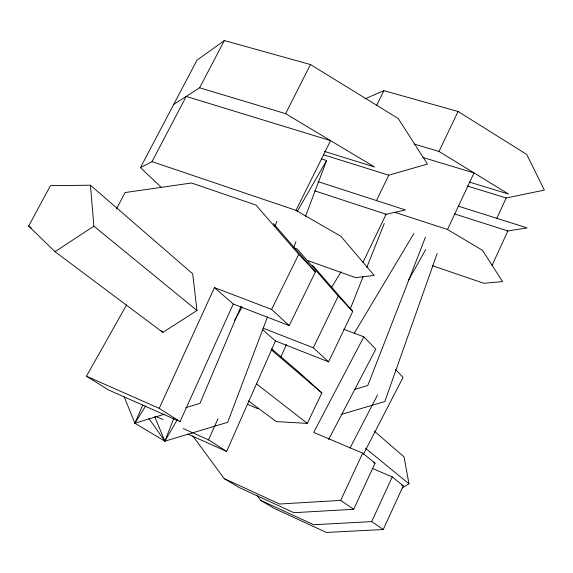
<?xml version="1.0" encoding="UTF-8"?>
<svg xmlns="http://www.w3.org/2000/svg" width="573" height="573" viewBox="0 0 573 573"><rect width="100%" height="100%" fill="white"/><g stroke="black" fill="none" stroke-linecap="round" stroke-linejoin="round"><path stroke-width="0.86" d="M437.163 253.481L384.827 401.544L341.329 414.386M267.491 316.948L227.667 422.33L164.874 441.181L134.891 423.246L124.255 397.01M293.72 247.529L295.933 241.67M305.416 216.58L326.589 160.547L321.532 158.957M425.453 237.179L367.816 385.471L354.186 389.554M173.648 418.727L164.874 441.181L148.901 418.483M350.268 308.94L363.132 276.609M366.763 267.491L384.254 223.549M241.068 306.183L199.977 403.363L185.609 407.747M274.847 226.306L276.938 221.364M164.472 414.207L134.891 423.246L142.72 405.183M280.641 357.538L286.364 344.516M187.736 434.048L226.629 451.431L275.477 340.935L262.355 329.468M226.629 451.431L208.543 439.871L217.991 418.684M180.037 421.649L233.254 304.034L214.445 287.596L159.237 408.356L180.037 421.649L108.669 390.012L86.451 376.21L126.583 304.908M256.819 495.244L260.543 500.258L274.152 508.358L326.359 532.446L383.265 529.509L403.263 485.789L392.247 476.929L372.55 468.492M260.543 500.258L313.653 524.725L371.698 521.602L392.247 476.929M491.956 265.564L507.857 230.962L454.418 213.887M496.626 218.714L506.21 197.979L544.35 190.1L526.759 154.474L458.078 111.477L383.874 90.649L365.08 98.821M192.729 435.802L224.136 478.577L239.378 487.652L293.87 512.699L353.677 509.282L375.079 463.127L362.702 453.171L313.696 432.386L363.834 336.831L343.779 329.239M224.136 478.577L279.61 504.025L340.677 500.394L362.702 453.171M394.926 212.347L447.477 229.494L474.043 172.924L422.788 157.446M248.417 400.921L276.279 421.578L307.321 423.404L321.861 392.949L299.772 372.901L271.466 348.692M414.286 144.081L439.004 151.444L458.078 111.477M275.477 340.935L328.594 361.85L352.732 311.433L312.507 265.22M328.594 361.85L313.302 347.782L338.235 296.098L297.301 249.04L293.942 247.851M362.953 262.398L386.102 214.273L314.742 190.852M376.397 200.729L388.759 175.18L427.458 164.086L398.221 118.511L310.473 64.541L224.344 40.554L196.976 60.179L140.471 167.631L161.643 187.715M233.254 304.034L289.2 325.6L315.394 271.931L273.393 223.592M289.2 325.6L271.609 309.42L298.734 254.312L255.988 205.062L191.439 183.002L125.072 192.564L116.448 208.952M376.504 105.661L383.874 90.649M152.017 161.636L295.99 210.355L330.592 140.636L186.225 96.414L152.017 161.636L140.471 167.631M173.683 104.479L199.64 87.791L285.612 113.662L310.473 64.541M363.454 454.153L403.084 377.313L395.37 369.356M349.988 448.143L377.578 394.904M328.651 439.477L375.795 349.165L363.834 336.831M199.64 87.791L224.344 40.554M28.65 226.077L50.438 185.673L90.441 185.215L192.664 273.772L196.969 310.487L162.875 332.412L55.029 251.697L28.65 226.077L31.501 228.233M408.298 280.641L425.753 249.434M177.386 419.472L164.874 441.181L154.71 416.686M234.565 320.243L242.157 307.064M297.108 211.709L326.589 160.547M354.164 333.429L413.849 233.576M331.402 287.703L341.171 271.695M134.891 423.246L145.786 405.77M55.029 251.697L93.879 226.17L90.441 185.215M402.239 487.974L408.979 483.798L404.044 456.882L374.606 431.383M384.999 214.517L405.512 209.976L318.101 181.655M507.048 231.091L527.096 227.896L458.164 206.101M469.273 182.042L508.473 194.032L439.004 151.444M467.124 185.953L506.21 197.979M324.375 151.387L374.606 167.022L285.612 113.662M323.638 154.817L388.759 175.18M432.486 265.722L483.82 283.27L502.571 281.622L482.466 250.301L447.477 229.494M307.594 260.507L355.625 277.64L374.219 275.434L340.892 236.298L295.99 210.355M214.445 287.596L271.609 309.42M263.179 328.2L313.302 347.782M247.414 404.28L258.086 408.807M373.453 462.432L375.079 463.127M401.623 485.087L403.263 485.789M86.451 376.21L159.237 408.356M155.498 416.234L162.839 419.508M183.245 428.597L208.543 439.871M340.677 500.394L353.677 509.282M371.698 521.602L383.265 529.509M256.525 383.867L307.321 423.404M93.879 226.17L196.969 310.487M365.617 448.322L408.979 483.798M271.093 349.63L321.861 392.949M160.934 330.557L162.875 332.412M298.734 254.312L315.394 271.931M338.235 296.098L352.732 311.433"/></g></svg>
